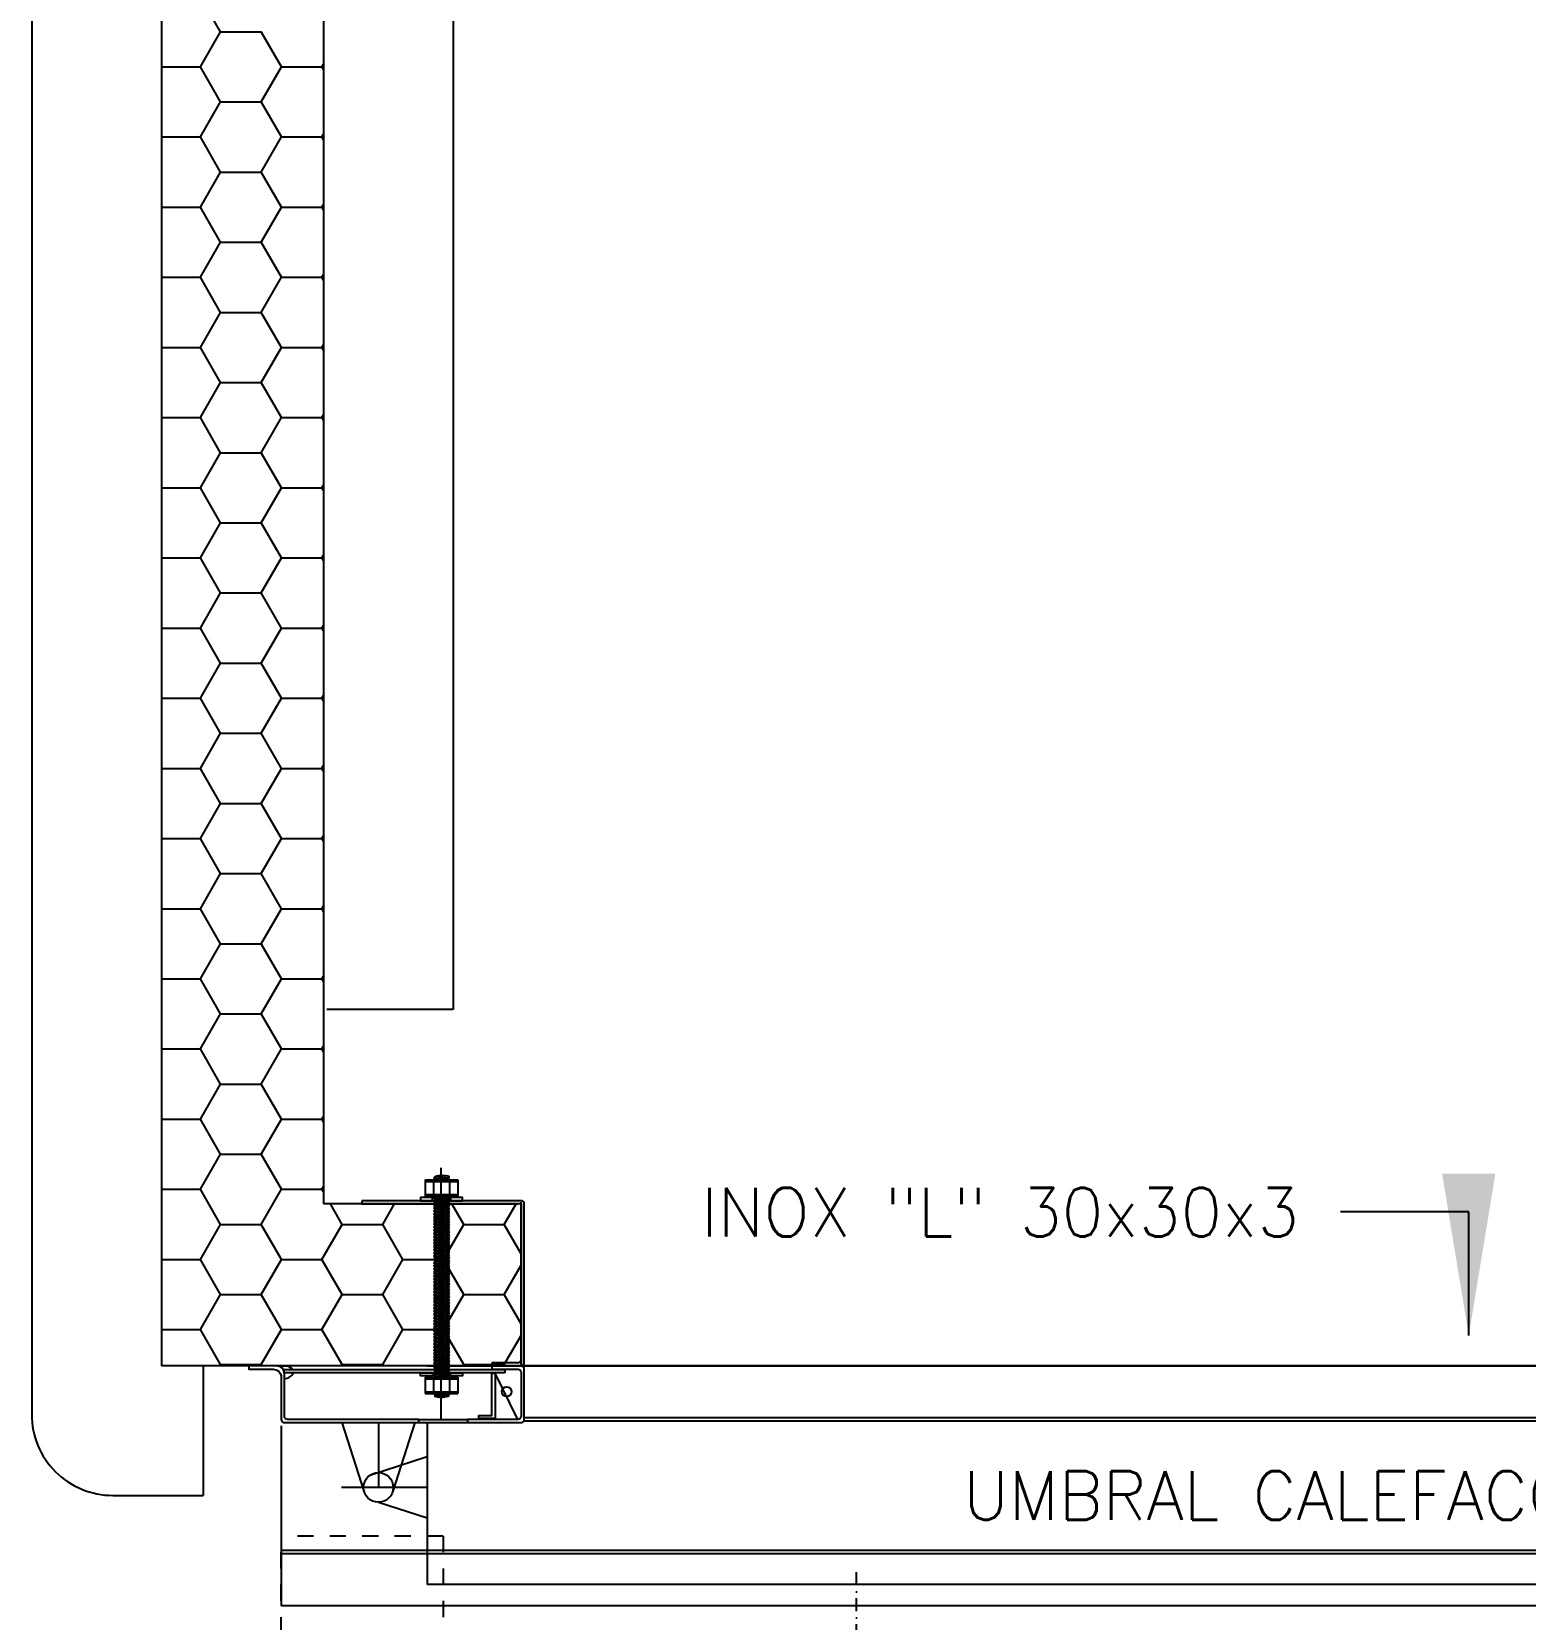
# Model space of a CAD drawing. Extents: x 20 to 15395, y -28849 to -19999.
# Drawn here: x 4155 to 5076, y -24422 to -23442 of the extents above; entities that cross this region are included whole.
import ezdxf

# ---------------------------------------------------------------- set-up
doc = ezdxf.new("R2010")
doc.units = 0
doc.header["$LTSCALE"] = 0.1
doc.header["$MEASUREMENT"] = 0
for name, pattern in [('CEN10', [160, 80, -40, 0, -40]), ('PUN100', [400, 200, -200]), ('PUN50', [200, 100, -100])]:
    doc.linetypes.add(name, pattern=pattern)
for name, color, linetype in [('EQ', 8, 'CONTINUOUS'), ('FI', 2, 'CONTINUOUS'), ('GR', 9, 'CONTINUOUS'), ('IS', 5, 'CONTINUOUS'), ('ISO', 151, 'CONTINUOUS'), ('MFF', 8, 'CONTINUOUS'), ('TX', 13, 'CONTINUOUS')]:
    doc.layers.add(name, color=color, linetype=linetype)
doc.styles.add('ROMANS', font='romans')
doc.dimstyles.new('RPM 1-50', dxfattribs={"dimscale": 50, "dimtxt": 1.5, "dimasz": 2, "dimexe": 0.0625, "dimexo": 0.38, "dimgap": 1, "dimtad": 0, "dimdec": 0, "dimtxsty": 'ROMANS', "dimcen": 2.5, "dimclrd": 256, "dimclre": 256, "dimclrt": 256, "dimazin": 0, "dimtfac": 1, "dimtdec": 0, "dimtmove": 0, "dimatfit": 1, "dimfxl": 1, "dimtolj": 1, "dimlwd": -1, "dimlwe": -1, "dimarcsym": 0})

msp = doc.modelspace()

# ---------------------------------------------------------------- linework, layer by layer
at = {"layer": 'EQ', "ltscale": 0.05}
msp.add_line((4407.46, -24298.94, 0), (4407.46, -24143.32, 0), dxfattribs=at)
at = {"layer": 'EQ'}
for p, q in [((4397.65, -24150.86, 0), (4417.65, -24150.86, 0)), ((4397.65, -24150.86, 0), (4397.65, -24160.86, 0)), ((4397.65, -24151.86, 0), (4417.65, -24151.86, 0)), ((4403.65, -24148.86, 0), (4402.65, -24149.86, 0)), ((4412.65, -24150.86, 0), (4402.65, -24149.86, 0)), ((4402.65, -24149.86, 0), (4403.65, -24150.86, 0)), ((4402.65, -24151.86, 0), (4402.65, -24159.86, 0)), ((4411.65, -24149.86, 0), (4403.65, -24148.86, 0)), ((4411.65, -24149.86, 0), (4412.65, -24148.86, 0)), ((4412.65, -24150.86, 0), (4411.65, -24149.86, 0)), ((4412.65, -24151.86, 0), (4412.65, -24159.86, 0)), ((4417.65, -24150.86, 0), (4417.65, -24160.86, 0)), ((4397.65, -24159.86, 0), (4417.65, -24159.86, 0)), ((4397.65, -24160.86, 0), (4417.65, -24160.86, 0)), ((4403.65, -24160.98, 0), (4402.65, -24161.98, 0)), ((4402.65, -24161.98, 0), (4412.65, -24162.98, 0)), ((4402.65, -24161.98, 0), (4403.65, -24162.98, 0)), ((4403.65, -24162.98, 0), (4402.65, -24163.98, 0)), ((4403.65, -24160.98, 0), (4411.65, -24161.98, 0)), ((4403.65, -24162.98, 0), (4411.65, -24163.98, 0)), ((4411.44, -24160.86, 0), (4412.65, -24160.98, 0)), ((4411.65, -24161.98, 0), (4412.65, -24160.98, 0)), ((4412.65, -24162.98, 0), (4411.65, -24161.98, 0)), ((4411.65, -24163.98, 0), (4412.65, -24162.98, 0)), ((4456.71, -24163.69, 0), (4358.58, -24163.69, 0)), ((4358.58, -24163.69, 0), (4358.58, -24165.69, 0)), ((4358.58, -24165.69, 0), (4454.71, -24165.69, 0)), ((4402.65, -24163.98, 0), (4412.65, -24164.98, 0)), ((4402.65, -24163.98, 0), (4403.65, -24164.98, 0)), ((4403.65, -24164.98, 0), (4402.65, -24165.98, 0)), ((4402.65, -24165.98, 0), (4412.65, -24166.98, 0)), ((4402.65, -24165.98, 0), (4403.65, -24166.98, 0)), ((4403.65, -24166.98, 0), (4402.65, -24167.98, 0)), ((4402.65, -24167.98, 0), (4412.65, -24168.98, 0)), ((4402.65, -24167.98, 0), (4403.65, -24168.98, 0)), ((4403.65, -24168.98, 0), (4402.65, -24169.98, 0)), ((4402.65, -24169.98, 0), (4412.65, -24170.98, 0)), ((4402.65, -24169.98, 0), (4403.65, -24170.98, 0)), ((4403.65, -24170.98, 0), (4402.65, -24171.98, 0)), ((4402.65, -24171.98, 0), (4412.65, -24172.98, 0)), ((4402.65, -24171.98, 0), (4403.65, -24172.98, 0)), ((4403.65, -24172.98, 0), (4402.65, -24173.98, 0)), ((4403.65, -24164.98, 0), (4411.65, -24165.98, 0)), ((4403.65, -24166.98, 0), (4411.65, -24167.98, 0)), ((4403.65, -24166.98, 0), (4411.65, -24167.98, 0)), ((4403.65, -24168.98, 0), (4411.65, -24169.98, 0)), ((4403.65, -24170.98, 0), (4411.65, -24171.98, 0)), ((4403.65, -24172.98, 0), (4411.65, -24173.98, 0)), ((4412.65, -24164.98, 0), (4411.65, -24163.98, 0)), ((4411.65, -24165.98, 0), (4412.65, -24164.98, 0)), ((4412.65, -24166.98, 0), (4411.65, -24165.98, 0)), ((4411.65, -24167.98, 0), (4412.65, -24166.98, 0)), ((4412.65, -24168.98, 0), (4411.65, -24167.98, 0)), ((4411.65, -24169.98, 0), (4412.65, -24168.98, 0)), ((4412.65, -24170.98, 0), (4411.65, -24169.98, 0)), ((4411.65, -24171.98, 0), (4412.65, -24170.98, 0)), ((4412.65, -24172.98, 0), (4411.65, -24171.98, 0)), ((4411.65, -24173.98, 0), (4412.65, -24172.98, 0)), ((4456.71, -24264.69, 0), (4456.71, -24164.69, 0)), ((4456.71, -24169.69, 0), (4456.71, -24261.69, 0)), ((4458.71, -24263.69, 0), (4458.71, -24165.69, 0)), ((4402.65, -24173.98, 0), (4412.65, -24174.98, 0)), ((4402.65, -24173.98, 0), (4403.65, -24174.98, 0)), ((4403.65, -24174.98, 0), (4402.65, -24175.98, 0)), ((4402.65, -24175.98, 0), (4412.65, -24176.98, 0)), ((4402.65, -24175.98, 0), (4403.65, -24176.98, 0)), ((4403.65, -24176.98, 0), (4402.65, -24177.98, 0)), ((4402.65, -24177.98, 0), (4412.65, -24178.98, 0)), ((4402.65, -24177.98, 0), (4403.65, -24178.98, 0)), ((4403.65, -24178.98, 0), (4402.65, -24179.98, 0)), ((4402.65, -24179.98, 0), (4412.65, -24180.98, 0)), ((4402.65, -24179.98, 0), (4403.65, -24180.98, 0)), ((4403.65, -24180.98, 0), (4402.65, -24181.98, 0)), ((4402.65, -24181.98, 0), (4412.65, -24182.98, 0)), ((4402.65, -24181.98, 0), (4403.65, -24182.98, 0)), ((4403.65, -24182.98, 0), (4402.65, -24183.98, 0)), ((4403.65, -24174.98, 0), (4411.65, -24175.98, 0)), ((4403.65, -24176.98, 0), (4411.65, -24177.98, 0)), ((4403.65, -24176.98, 0), (4411.65, -24177.98, 0)), ((4403.65, -24178.98, 0), (4411.65, -24179.98, 0)), ((4403.65, -24180.98, 0), (4411.65, -24181.98, 0)), ((4403.65, -24182.98, 0), (4411.65, -24183.98, 0)), ((4403.65, -24182.98, 0), (4411.65, -24183.98, 0)), ((4412.65, -24174.98, 0), (4411.65, -24173.98, 0)), ((4411.65, -24175.98, 0), (4412.65, -24174.98, 0)), ((4412.65, -24176.98, 0), (4411.65, -24175.98, 0)), ((4411.65, -24177.98, 0), (4412.65, -24176.98, 0)), ((4412.65, -24178.98, 0), (4411.65, -24177.98, 0)), ((4411.65, -24179.98, 0), (4412.65, -24178.98, 0)), ((4412.65, -24180.98, 0), (4411.65, -24179.98, 0)), ((4411.65, -24181.98, 0), (4412.65, -24180.98, 0)), ((4412.65, -24182.98, 0), (4411.65, -24181.98, 0)), ((4411.65, -24183.98, 0), (4412.65, -24182.98, 0)), ((4402.65, -24183.98, 0), (4412.65, -24184.98, 0)), ((4402.65, -24183.98, 0), (4403.65, -24184.98, 0)), ((4403.65, -24184.98, 0), (4402.65, -24185.98, 0)), ((4402.65, -24185.98, 0), (4412.65, -24186.98, 0)), ((4402.65, -24185.98, 0), (4403.65, -24186.98, 0)), ((4403.65, -24186.98, 0), (4402.65, -24187.98, 0)), ((4402.65, -24187.98, 0), (4412.65, -24188.98, 0)), ((4402.65, -24187.98, 0), (4403.65, -24188.98, 0)), ((4403.65, -24188.98, 0), (4402.65, -24189.98, 0)), ((4402.65, -24189.98, 0), (4412.65, -24190.98, 0)), ((4402.65, -24189.98, 0), (4403.65, -24190.98, 0)), ((4403.65, -24190.98, 0), (4402.65, -24191.98, 0)), ((4402.65, -24191.98, 0), (4412.65, -24192.98, 0)), ((4402.65, -24191.98, 0), (4403.65, -24192.98, 0)), ((4403.65, -24192.98, 0), (4402.65, -24193.98, 0)), ((4403.65, -24184.98, 0), (4411.65, -24185.98, 0)), ((4403.65, -24186.98, 0), (4411.65, -24187.98, 0)), ((4403.65, -24188.98, 0), (4411.65, -24189.98, 0)), ((4403.65, -24188.98, 0), (4411.65, -24189.98, 0)), ((4403.65, -24190.98, 0), (4411.65, -24191.98, 0)), ((4403.65, -24192.98, 0), (4411.65, -24193.98, 0)), ((4412.65, -24184.98, 0), (4411.65, -24183.98, 0)), ((4411.65, -24185.98, 0), (4412.65, -24184.98, 0)), ((4412.65, -24186.98, 0), (4411.65, -24185.98, 0)), ((4411.65, -24187.98, 0), (4412.65, -24186.98, 0)), ((4412.65, -24188.98, 0), (4411.65, -24187.98, 0)), ((4411.65, -24189.98, 0), (4412.65, -24188.98, 0)), ((4412.65, -24190.98, 0), (4411.65, -24189.98, 0)), ((4411.65, -24191.98, 0), (4412.65, -24190.98, 0)), ((4412.65, -24192.98, 0), (4411.65, -24191.98, 0)), ((4411.65, -24193.98, 0), (4412.65, -24192.98, 0)), ((4402.65, -24193.98, 0), (4412.65, -24194.98, 0)), ((4402.65, -24193.98, 0), (4403.65, -24194.98, 0)), ((4403.65, -24194.98, 0), (4402.65, -24195.98, 0)), ((4402.65, -24195.98, 0), (4412.65, -24196.98, 0)), ((4402.65, -24195.98, 0), (4403.65, -24196.98, 0)), ((4403.65, -24196.98, 0), (4402.65, -24197.98, 0)), ((4402.65, -24197.98, 0), (4412.65, -24198.98, 0)), ((4402.65, -24197.98, 0), (4403.65, -24198.98, 0)), ((4403.65, -24198.98, 0), (4402.65, -24199.98, 0)), ((4402.65, -24199.98, 0), (4412.65, -24200.98, 0)), ((4402.65, -24199.98, 0), (4403.65, -24200.98, 0)), ((4403.65, -24200.98, 0), (4402.65, -24201.98, 0)), ((4402.65, -24201.98, 0), (4412.65, -24202.98, 0)), ((4402.65, -24201.98, 0), (4403.65, -24202.98, 0)), ((4403.65, -24194.98, 0), (4411.65, -24195.98, 0)), ((4403.65, -24194.98, 0), (4411.65, -24195.98, 0)), ((4403.65, -24196.98, 0), (4411.65, -24197.98, 0)), ((4403.65, -24198.98, 0), (4411.65, -24199.98, 0)), ((4403.65, -24200.98, 0), (4411.65, -24201.98, 0)), ((4403.65, -24200.98, 0), (4411.65, -24201.98, 0)), ((4412.65, -24194.98, 0), (4411.65, -24193.98, 0)), ((4411.65, -24195.98, 0), (4412.65, -24194.98, 0)), ((4412.65, -24196.98, 0), (4411.65, -24195.98, 0)), ((4411.65, -24197.98, 0), (4412.65, -24196.98, 0)), ((4412.65, -24198.98, 0), (4411.65, -24197.98, 0)), ((4411.65, -24199.98, 0), (4412.65, -24198.98, 0)), ((4412.65, -24200.98, 0), (4411.65, -24199.98, 0)), ((4411.65, -24201.98, 0), (4412.65, -24200.98, 0)), ((4412.65, -24202.98, 0), (4411.65, -24201.98, 0)), ((4403.65, -24202.98, 0), (4402.65, -24203.98, 0)), ((4402.65, -24203.98, 0), (4412.65, -24204.98, 0)), ((4402.65, -24203.98, 0), (4403.65, -24204.98, 0)), ((4403.65, -24204.98, 0), (4402.65, -24205.98, 0)), ((4402.65, -24205.98, 0), (4412.65, -24206.98, 0)), ((4402.65, -24205.98, 0), (4403.65, -24206.98, 0)), ((4403.65, -24206.98, 0), (4402.65, -24207.98, 0)), ((4402.65, -24207.98, 0), (4412.65, -24208.98, 0)), ((4402.65, -24207.98, 0), (4403.65, -24208.98, 0)), ((4403.65, -24208.98, 0), (4402.65, -24209.98, 0)), ((4402.65, -24209.98, 0), (4412.65, -24210.98, 0)), ((4402.65, -24209.98, 0), (4403.65, -24210.98, 0)), ((4403.65, -24210.98, 0), (4402.65, -24211.98, 0)), ((4402.65, -24211.98, 0), (4412.65, -24212.98, 0)), ((4402.65, -24211.98, 0), (4403.65, -24212.98, 0)), ((4403.65, -24202.98, 0), (4411.65, -24203.98, 0)), ((4403.65, -24204.98, 0), (4411.65, -24205.98, 0)), ((4403.65, -24206.98, 0), (4411.65, -24207.98, 0)), ((4403.65, -24206.98, 0), (4411.65, -24207.98, 0)), ((4403.65, -24208.98, 0), (4411.65, -24209.98, 0)), ((4403.65, -24210.98, 0), (4411.65, -24211.98, 0)), ((4411.65, -24203.98, 0), (4412.65, -24202.98, 0)), ((4412.65, -24204.98, 0), (4411.65, -24203.98, 0)), ((4411.65, -24205.98, 0), (4412.65, -24204.98, 0)), ((4412.65, -24206.98, 0), (4411.65, -24205.98, 0)), ((4411.65, -24207.98, 0), (4412.65, -24206.98, 0)), ((4412.65, -24208.98, 0), (4411.65, -24207.98, 0)), ((4411.65, -24209.98, 0), (4412.65, -24208.98, 0)), ((4412.65, -24210.98, 0), (4411.65, -24209.98, 0)), ((4411.65, -24211.98, 0), (4412.65, -24210.98, 0)), ((4412.65, -24212.98, 0), (4411.65, -24211.98, 0)), ((4403.65, -24212.98, 0), (4402.65, -24213.98, 0)), ((4402.65, -24213.98, 0), (4412.65, -24214.98, 0)), ((4402.65, -24213.98, 0), (4403.65, -24214.98, 0)), ((4403.65, -24214.98, 0), (4402.65, -24215.98, 0)), ((4402.65, -24215.98, 0), (4412.65, -24216.98, 0)), ((4402.65, -24215.98, 0), (4403.65, -24216.98, 0)), ((4403.65, -24216.98, 0), (4402.65, -24217.98, 0)), ((4402.65, -24217.98, 0), (4412.65, -24218.98, 0)), ((4402.65, -24217.98, 0), (4403.65, -24218.98, 0)), ((4403.65, -24218.98, 0), (4402.65, -24219.98, 0)), ((4402.65, -24219.98, 0), (4412.65, -24220.98, 0)), ((4402.65, -24219.98, 0), (4403.65, -24220.98, 0)), ((4403.65, -24220.98, 0), (4402.65, -24221.98, 0)), ((4402.65, -24221.98, 0), (4412.65, -24222.98, 0)), ((4402.65, -24221.98, 0), (4403.65, -24222.98, 0)), ((4403.65, -24212.98, 0), (4411.65, -24213.98, 0)), ((4403.65, -24212.98, 0), (4411.65, -24213.98, 0)), ((4403.65, -24214.98, 0), (4411.65, -24215.98, 0)), ((4403.65, -24216.98, 0), (4411.65, -24217.98, 0)), ((4403.65, -24218.98, 0), (4411.65, -24219.98, 0)), ((4403.65, -24218.98, 0), (4411.65, -24219.98, 0)), ((4403.65, -24220.98, 0), (4411.65, -24221.98, 0)), ((4411.65, -24213.98, 0), (4412.65, -24212.98, 0)), ((4412.65, -24214.98, 0), (4411.65, -24213.98, 0)), ((4411.65, -24215.98, 0), (4412.65, -24214.98, 0)), ((4412.65, -24216.98, 0), (4411.65, -24215.98, 0)), ((4411.65, -24217.98, 0), (4412.65, -24216.98, 0)), ((4412.65, -24218.98, 0), (4411.65, -24217.98, 0)), ((4411.65, -24219.98, 0), (4412.65, -24218.98, 0)), ((4412.65, -24220.98, 0), (4411.65, -24219.98, 0)), ((4411.65, -24221.98, 0), (4412.65, -24220.98, 0)), ((4412.65, -24222.98, 0), (4411.65, -24221.98, 0)), ((4403.65, -24222.98, 0), (4402.65, -24223.98, 0)), ((4402.65, -24223.98, 0), (4412.65, -24224.98, 0)), ((4402.65, -24223.98, 0), (4403.65, -24224.98, 0)), ((4403.65, -24224.98, 0), (4402.65, -24225.98, 0)), ((4402.65, -24225.98, 0), (4412.65, -24226.98, 0)), ((4402.65, -24225.98, 0), (4403.65, -24226.98, 0)), ((4403.65, -24226.98, 0), (4402.65, -24227.98, 0)), ((4402.65, -24227.98, 0), (4412.65, -24228.98, 0)), ((4402.65, -24227.98, 0), (4403.65, -24228.98, 0)), ((4403.65, -24228.98, 0), (4402.65, -24229.98, 0)), ((4402.65, -24229.98, 0), (4412.65, -24230.98, 0)), ((4402.65, -24229.98, 0), (4403.65, -24230.98, 0)), ((4403.65, -24230.98, 0), (4402.65, -24231.98, 0)), ((4402.65, -24231.98, 0), (4412.65, -24232.98, 0)), ((4402.65, -24231.98, 0), (4403.65, -24232.98, 0)), ((4403.65, -24222.98, 0), (4411.65, -24223.98, 0)), ((4403.65, -24224.98, 0), (4411.65, -24225.98, 0)), ((4403.65, -24224.98, 0), (4411.65, -24225.98, 0)), ((4403.65, -24226.98, 0), (4411.65, -24227.98, 0)), ((4403.65, -24228.98, 0), (4411.65, -24229.98, 0)), ((4403.65, -24230.98, 0), (4411.65, -24231.98, 0)), ((4403.65, -24230.98, 0), (4411.65, -24231.98, 0)), ((4411.65, -24223.98, 0), (4412.65, -24222.98, 0)), ((4412.65, -24224.98, 0), (4411.65, -24223.98, 0)), ((4411.65, -24225.98, 0), (4412.65, -24224.98, 0)), ((4412.65, -24226.98, 0), (4411.65, -24225.98, 0)), ((4411.65, -24227.98, 0), (4412.65, -24226.98, 0)), ((4412.65, -24228.98, 0), (4411.65, -24227.98, 0)), ((4411.65, -24229.98, 0), (4412.65, -24228.98, 0)), ((4412.65, -24230.98, 0), (4411.65, -24229.98, 0)), ((4411.65, -24231.98, 0), (4412.65, -24230.98, 0)), ((4412.65, -24232.98, 0), (4411.65, -24231.98, 0)), ((4403.65, -24232.98, 0), (4402.65, -24233.98, 0)), ((4402.65, -24233.98, 0), (4412.65, -24234.98, 0)), ((4402.65, -24233.98, 0), (4403.65, -24234.98, 0)), ((4403.65, -24234.98, 0), (4402.65, -24235.98, 0)), ((4402.65, -24235.98, 0), (4412.65, -24236.98, 0)), ((4402.65, -24235.98, 0), (4403.65, -24236.98, 0)), ((4403.65, -24236.98, 0), (4402.65, -24237.98, 0)), ((4402.65, -24237.98, 0), (4412.65, -24238.98, 0)), ((4402.65, -24237.98, 0), (4403.65, -24238.98, 0)), ((4403.65, -24238.98, 0), (4402.65, -24239.98, 0)), ((4402.65, -24239.98, 0), (4412.65, -24240.98, 0)), ((4402.65, -24239.98, 0), (4403.65, -24240.98, 0)), ((4403.65, -24240.98, 0), (4402.65, -24241.98, 0)), ((4402.65, -24241.98, 0), (4412.65, -24242.98, 0)), ((4402.65, -24241.98, 0), (4403.65, -24242.98, 0)), ((4403.65, -24232.98, 0), (4411.65, -24233.98, 0)), ((4403.65, -24234.98, 0), (4411.65, -24235.98, 0)), ((4403.65, -24236.98, 0), (4411.65, -24237.98, 0)), ((4403.65, -24236.98, 0), (4411.65, -24237.98, 0)), ((4403.65, -24238.98, 0), (4411.65, -24239.98, 0)), ((4403.65, -24240.98, 0), (4411.65, -24241.98, 0)), ((4411.65, -24233.98, 0), (4412.65, -24232.98, 0)), ((4412.65, -24234.98, 0), (4411.65, -24233.98, 0)), ((4411.65, -24235.98, 0), (4412.65, -24234.98, 0)), ((4412.65, -24236.98, 0), (4411.65, -24235.98, 0)), ((4411.65, -24237.98, 0), (4412.65, -24236.98, 0)), ((4412.65, -24238.98, 0), (4411.65, -24237.98, 0)), ((4411.65, -24239.98, 0), (4412.65, -24238.98, 0)), ((4412.65, -24240.98, 0), (4411.65, -24239.98, 0)), ((4411.65, -24241.98, 0), (4412.65, -24240.98, 0)), ((4412.65, -24242.98, 0), (4411.65, -24241.98, 0)), ((4403.65, -24242.98, 0), (4402.65, -24243.98, 0)), ((4402.65, -24243.98, 0), (4412.65, -24244.98, 0)), ((4402.65, -24243.98, 0), (4403.65, -24244.98, 0)), ((4403.65, -24244.98, 0), (4402.65, -24245.98, 0)), ((4402.65, -24245.98, 0), (4412.65, -24246.98, 0)), ((4402.65, -24245.98, 0), (4403.65, -24246.98, 0)), ((4403.65, -24246.98, 0), (4402.65, -24247.98, 0)), ((4402.65, -24247.98, 0), (4412.65, -24248.98, 0)), ((4402.65, -24247.98, 0), (4403.65, -24248.98, 0)), ((4403.65, -24248.98, 0), (4402.65, -24249.98, 0)), ((4402.65, -24249.98, 0), (4412.65, -24250.98, 0)), ((4402.65, -24249.98, 0), (4403.65, -24250.98, 0)), ((4403.65, -24250.98, 0), (4402.65, -24251.98, 0)), ((4403.65, -24242.98, 0), (4411.65, -24243.98, 0)), ((4403.65, -24242.98, 0), (4411.65, -24243.98, 0)), ((4403.65, -24244.98, 0), (4411.65, -24245.98, 0)), ((4403.65, -24246.98, 0), (4411.65, -24247.98, 0)), ((4403.65, -24248.98, 0), (4411.65, -24249.98, 0)), ((4403.65, -24248.98, 0), (4411.65, -24249.98, 0)), ((4403.65, -24250.98, 0), (4411.65, -24251.98, 0)), ((4411.65, -24243.98, 0), (4412.65, -24242.98, 0)), ((4412.65, -24244.98, 0), (4411.65, -24243.98, 0)), ((4411.65, -24245.98, 0), (4412.65, -24244.98, 0)), ((4412.65, -24246.98, 0), (4411.65, -24245.98, 0)), ((4411.65, -24247.98, 0), (4412.65, -24246.98, 0)), ((4412.65, -24248.98, 0), (4411.65, -24247.98, 0)), ((4411.65, -24249.98, 0), (4412.65, -24248.98, 0)), ((4412.65, -24250.98, 0), (4411.65, -24249.98, 0)), ((4411.65, -24251.98, 0), (4412.65, -24250.98, 0)), ((4402.65, -24251.98, 0), (4412.65, -24252.98, 0)), ((4402.65, -24251.98, 0), (4403.65, -24252.98, 0)), ((4403.65, -24252.98, 0), (4402.65, -24253.98, 0)), ((4402.65, -24253.98, 0), (4412.65, -24254.98, 0)), ((4402.65, -24253.98, 0), (4403.65, -24254.98, 0)), ((4403.65, -24254.98, 0), (4402.65, -24255.98, 0)), ((4402.65, -24255.98, 0), (4412.65, -24256.98, 0)), ((4402.65, -24255.98, 0), (4403.65, -24256.98, 0)), ((4403.65, -24256.98, 0), (4402.65, -24257.98, 0)), ((4402.65, -24257.98, 0), (4412.65, -24258.98, 0)), ((4402.65, -24257.98, 0), (4403.65, -24258.98, 0)), ((4403.65, -24258.98, 0), (4402.65, -24259.98, 0)), ((4402.65, -24259.98, 0), (4412.65, -24260.98, 0)), ((4402.65, -24259.98, 0), (4403.65, -24260.98, 0)), ((4403.65, -24260.98, 0), (4402.65, -24261.98, 0)), ((4403.65, -24252.98, 0), (4411.65, -24253.98, 0)), ((4403.65, -24254.98, 0), (4411.65, -24255.98, 0)), ((4403.65, -24254.98, 0), (4411.65, -24255.98, 0)), ((4403.65, -24256.98, 0), (4411.65, -24257.98, 0)), ((4403.65, -24258.98, 0), (4411.65, -24259.98, 0)), ((4403.65, -24260.98, 0), (4411.65, -24261.98, 0)), ((4403.65, -24260.98, 0), (4411.65, -24261.98, 0)), ((4412.65, -24252.98, 0), (4411.65, -24251.98, 0)), ((4411.65, -24253.98, 0), (4412.65, -24252.98, 0)), ((4412.65, -24254.98, 0), (4411.65, -24253.98, 0)), ((4411.65, -24255.98, 0), (4412.65, -24254.98, 0)), ((4412.65, -24256.98, 0), (4411.65, -24255.98, 0)), ((4411.65, -24257.98, 0), (4412.65, -24256.98, 0)), ((4412.65, -24258.98, 0), (4411.65, -24257.98, 0)), ((4411.65, -24259.98, 0), (4412.65, -24258.98, 0)), ((4412.65, -24260.98, 0), (4411.65, -24259.98, 0)), ((4411.65, -24261.98, 0), (4412.65, -24260.98, 0)), ((4398.7, -24265.68, 0), (5518.7, -24265.68, 0)), ((4402.65, -24261.98, 0), (4412.65, -24262.98, 0)), ((4402.65, -24261.98, 0), (4403.65, -24262.98, 0)), ((4403.65, -24262.98, 0), (4402.65, -24263.98, 0)), ((4402.65, -24263.98, 0), (4412.65, -24264.98, 0)), ((4402.65, -24263.98, 0), (4403.65, -24264.98, 0)), ((4403.65, -24264.98, 0), (4402.65, -24265.98, 0)), ((4402.65, -24265.98, 0), (4412.65, -24266.98, 0)), ((4402.65, -24265.98, 0), (4403.65, -24266.98, 0)), ((4403.65, -24266.98, 0), (4402.65, -24267.98, 0)), ((4402.65, -24267.98, 0), (4412.65, -24268.98, 0)), ((4402.65, -24267.98, 0), (4403.65, -24268.98, 0)), ((4403.65, -24268.98, 0), (4402.65, -24269.98, 0)), ((4402.65, -24269.98, 0), (4412.65, -24270.98, 0)), ((4402.65, -24269.98, 0), (4403.65, -24270.98, 0)), ((4403.65, -24270.98, 0), (4402.65, -24271.98, 0)), ((4403.65, -24262.98, 0), (4411.65, -24263.98, 0)), ((4403.65, -24264.98, 0), (4411.65, -24265.98, 0)), ((4403.65, -24266.98, 0), (4411.65, -24267.98, 0)), ((4403.65, -24266.98, 0), (4411.65, -24267.98, 0)), ((4403.65, -24268.98, 0), (4411.65, -24269.98, 0)), ((4403.65, -24270.98, 0), (4411.65, -24271.98, 0)), ((4412.65, -24262.98, 0), (4411.65, -24261.98, 0)), ((4411.65, -24263.98, 0), (4412.65, -24262.98, 0)), ((4412.65, -24264.98, 0), (4411.65, -24263.98, 0)), ((4411.65, -24265.98, 0), (4412.65, -24264.98, 0)), ((4412.65, -24266.98, 0), (4411.65, -24265.98, 0)), ((4411.65, -24267.98, 0), (4412.65, -24266.98, 0)), ((4412.65, -24268.98, 0), (4411.65, -24267.98, 0)), ((4411.65, -24269.98, 0), (4412.65, -24268.98, 0)), ((4412.65, -24270.98, 0), (4411.65, -24269.98, 0)), ((4411.65, -24271.98, 0), (4412.65, -24270.98, 0)), ((4438.71, -24263.69, 0), (4438.71, -24265.69, 0)), ((4454.71, -24263.69, 0), (4438.71, -24263.69, 0)), ((4438.71, -24265.69, 0), (4456.71, -24265.69, 0)), ((4454.71, -24298.69, 0), (4440.77, -24270.19, 0)), ((4397.65, -24272.61, 0), (4417.65, -24272.61, 0)), ((4397.65, -24272.61, 0), (4397.65, -24282.61, 0)), ((4397.65, -24273.61, 0), (4417.65, -24273.61, 0)), ((4402.65, -24271.98, 0), (4408.94, -24272.61, 0)), ((4402.65, -24271.98, 0), (4403.28, -24272.61, 0)), ((4402.65, -24273.61, 0), (4402.65, -24281.61, 0)), ((4412.28, -24272.61, 0), (4411.65, -24271.98, 0)), ((4412.65, -24273.61, 0), (4412.65, -24281.61, 0)), ((4417.65, -24272.61, 0), (4417.65, -24282.61, 0)), ((4397.65, -24281.61, 0), (4417.65, -24281.61, 0)), ((4397.65, -24282.61, 0), (4417.65, -24282.61, 0)), ((4402.65, -24282.66, 0), (4412.65, -24283.66, 0)), ((4402.65, -24282.66, 0), (4403.65, -24283.66, 0)), ((4403.65, -24283.66, 0), (4403.03, -24284.28, 0)), ((4403.65, -24283.66, 0), (4410.99, -24284.58, 0)), ((4412.65, -24283.66, 0), (4411.65, -24282.66, 0)), ((4411.99, -24284.33, 0), (4412.65, -24283.66, 0)), ((4346.13, -24300.69, 0), (4360, -24343.51, 0)), ((4368.71, -24300.69, 0), (4368.71, -24340.69, 0)), ((4391.28, -24300.69, 0), (4377.42, -24343.51, 0)), ((4393.71, -24298.69, 0), (4423.71, -24298.69, 0)), ((4393.71, -24300.69, 0), (4423.71, -24300.69, 0)), ((4398.71, -24300.69, 0), (4398.71, -24400.69, 0)), ((4398.71, -24321.82, 0), (4363.34, -24333.27, 0)), ((4398.71, -24340.69, 0), (4346.01, -24340.69, 0)), ((4398.78, -24359.64, 0), (4368.73, -24349.91, 0)), ((5518.71, -24400.69, 0), (4398.71, -24400.69, 0))]:
    msp.add_line(p, q, dxfattribs=at)
at = {"layer": 'EQ', "linetype": 'PUN50'}
for p, q in [((4408.71, -24370.69, 0), (4308.71, -24370.69, 0)), ((4308.71, -25490.69, 0), (4308.71, -24370.69, 0)), ((4408.71, -24370.69, 0), (4408.71, -25490.69, 0))]:
    msp.add_line(p, q, dxfattribs=at)
at = {"layer": 'EQ', "elevation": 0}
for points in [[(4402.18, -24161.69), (4394.65, -24161.69), (4394.65, -24163.69), (4402.18, -24163.69), (4402.18, -24161.69)], [(4413.13, -24161.69), (4413.13, -24163.69), (4420.65, -24163.69), (4420.65, -24161.69), (4413.13, -24161.69)], [(4402.18, -24271.89), (4394.65, -24271.89), (4394.65, -24269.89), (4402.18, -24269.89), (4402.18, -24271.89)], [(4413.13, -24271.89), (4413.13, -24269.89), (4420.65, -24269.89), (4420.65, -24271.89), (4413.13, -24271.89)], [(4440.77, -24298.18), (4430.77, -24298.18), (4430.77, -24296.18), (4438.77, -24296.18), (4438.77, -24270.19), (4440.77, -24270.19), (4440.77, -24298.18), (4440.77, -24298.18)]]:
    msp.add_lwpolyline(points, dxfattribs=at)
for points in [[(4288.71, -24265.69), (4288.71, -24267.69), (4303.71, -24267.69, -0.414214), (4308.71, -24272.69), (4308.71, -24298.69, 0.414214), (4310.71, -24300.69), (4393.71, -24300.69), (4393.71, -24298.69), (4312.71, -24298.69, -0.414214), (4310.71, -24296.69), (4310.71, -24270.69, 0.414214), (4305.71, -24265.69), (4288.71, -24265.69)], [(4423.71, -24300.69), (4456.71, -24300.69, 0.414214), (4458.71, -24298.69), (4458.71, -24267.69, 0.414214), (4456.71, -24265.69), (4438.71, -24265.69), (4438.71, -24267.69), (4454.71, -24267.69, -0.414214), (4456.71, -24269.69), (4456.71, -24296.69, -0.414214), (4454.71, -24298.69), (4423.71, -24298.69), (4423.71, -24300.69)]]:
    msp.add_lwpolyline(points, format="xyb", dxfattribs=at)
msp.add_lwpolyline([(4446.71, -24269.89), (4310.62, -24269.89), (4310.62, -24267.89), (4446.71, -24267.89)], close=True, dxfattribs=at)
at = {"layer": 'EQ'}
for centre, radius in [((4447.81, -24281.51, 0), 3), ((4368.71, -24340.69, 0), 9.16)]:
    msp.add_circle(centre, radius, dxfattribs=at)
for centre, radius, start, end in [((4400.15, -24154.48, 0), 3.63, 46.39718, 133.60282), ((4407.65, -24163.86, 0), 13, 67.38014, 112.61986), ((4408.15, -24164.03, 0), 15.82, 73.47727, 106.52273), ((4415.15, -24154.48, 0), 3.63, 46.39718, 133.60282), ((4400.15, -24157.23, 0), 3.63, 226.39718, 313.60282), ((4407.65, -24147.86, 0), 13, 247.38014, 292.61986), ((4415.15, -24157.23, 0), 3.63, 226.39718, 313.60282), ((4456.71, -24165.69, 0), 2, 0, 90), ((4311.37, -24271.95, 0), 6.13, 41.43894, 118.00287), ((4310.26, -24266.79, 0), 6.83, 273.74896, 332.99667), ((4454.71, -24261.69, 0), 2, 270, 0), ((4456.71, -24263.69, 0), 2, 270, 0), ((4400.15, -24276.23, 0), 3.63, 46.39718, 133.60282), ((4407.65, -24285.61, 0), 13, 67.38014, 112.61986), ((4415.15, -24276.23, 0), 3.63, 46.39718, 133.60282), ((4400.15, -24278.98, 0), 3.63, 226.39718, 313.60282), ((4407.65, -24269.61, 0), 13, 247.38014, 292.61986), ((4407.59, -24269.13, 0), 15.82, 253.27507, 286.15181), ((4415.15, -24278.98, 0), 3.63, 226.39718, 313.60282)]:
    msp.add_arc(centre, radius, start, end, dxfattribs=at)
at = {"layer": 'FI'}
for p, q in [((4154.83, -22400.21, 0), (4154.83, -24295.61, 0)), ((4414.83, -22544.96, 0), (4414.83, -24045.67, 0)), ((4414.83, -24045.67, 0), (4336.89, -24045.67, 0)), ((4260.61, -24265.61, 0), (4260.65, -24345.61, 0)), ((4204.83, -24345.61, 0), (4234.83, -24345.61, 0)), ((4234.83, -24345.61, 0), (4260.65, -24345.6, 0))]:
    msp.add_line(p, q, dxfattribs=at)
msp.add_arc((4204.83, -24295.61, 0), 50, 180, 270.00105, dxfattribs=at)
at = {"layer": 'GR', "linetype": 'CEN10'}
msp.add_line((4663.71, -24932.24, 0), (4663.71, -24391.24, 0), dxfattribs=at)
at = {"layer": 'IS'}
for p, q in [((4234.83, -22444.75, 0), (4234.83, -24265.71, 0)), ((4334.83, -22500.42, 0), (4334.83, -24165.69, 0)), ((4456.82, -24165.67, 0), (4334.83, -24165.69, 0)), ((4456.89, -24165.67, 0), (4456.78, -24265.67, 0)), ((4456.82, -24265.67, 0), (4234.83, -24265.71, 0))]:
    msp.add_line(p, q, dxfattribs=at)
at = {"layer": 'ISO'}
for p, q in [((4271.36, -23442.17), (4258.86, -23420.52)), ((4258.86, -23463.82), (4271.36, -23442.17)), ((4271.36, -23442.17), (4296.36, -23442.17)), ((4308.86, -23463.82), (4296.36, -23442.17)), ((4234.83, -23463.82), (4258.86, -23463.82)), ((4271.36, -23485.47), (4258.86, -23463.82)), ((4296.36, -23485.47), (4308.86, -23463.82)), ((4308.86, -23463.82), (4333.86, -23463.82)), ((4333.86, -23463.82), (4334.83, -23462.15)), ((4334.83, -23465.49), (4333.86, -23463.82)), ((4258.86, -23507.12), (4271.36, -23485.47)), ((4271.36, -23485.47), (4296.36, -23485.47)), ((4308.86, -23507.12), (4296.36, -23485.47)), ((4333.86, -23507.12), (4334.83, -23505.45)), ((4234.83, -23507.12), (4258.86, -23507.12)), ((4271.36, -23528.77), (4258.86, -23507.12)), ((4296.36, -23528.77), (4308.86, -23507.12)), ((4308.86, -23507.12), (4333.86, -23507.12)), ((4334.83, -23508.79), (4333.86, -23507.12)), ((4258.86, -23550.42), (4271.36, -23528.77)), ((4271.36, -23528.77), (4296.36, -23528.77)), ((4308.86, -23550.42), (4296.36, -23528.77)), ((4234.83, -23550.42), (4258.86, -23550.42)), ((4271.36, -23572.07), (4258.86, -23550.42)), ((4296.36, -23572.07), (4308.86, -23550.42)), ((4308.86, -23550.42), (4333.86, -23550.42)), ((4333.86, -23550.42), (4334.83, -23548.75)), ((4334.83, -23552.1), (4333.86, -23550.42)), ((4258.86, -23593.72), (4271.36, -23572.07)), ((4271.36, -23572.07), (4296.36, -23572.07)), ((4308.86, -23593.72), (4296.36, -23572.07)), ((4234.83, -23593.72), (4258.86, -23593.72)), ((4271.36, -23615.37), (4258.86, -23593.72)), ((4296.36, -23615.37), (4308.86, -23593.72)), ((4308.86, -23593.72), (4333.86, -23593.72)), ((4333.86, -23593.72), (4334.83, -23592.05)), ((4334.83, -23595.4), (4333.86, -23593.72)), ((4258.86, -23637.03), (4271.36, -23615.37)), ((4271.36, -23615.37), (4296.36, -23615.37)), ((4308.86, -23637.03), (4296.36, -23615.37)), ((4234.83, -23637.03), (4258.86, -23637.03)), ((4271.36, -23658.68), (4258.86, -23637.03)), ((4296.36, -23658.68), (4308.86, -23637.03)), ((4308.86, -23637.03), (4333.86, -23637.03)), ((4333.86, -23637.03), (4334.83, -23635.35)), ((4334.83, -23638.7), (4333.86, -23637.03)), ((4258.86, -23680.33), (4271.36, -23658.68)), ((4271.36, -23658.68), (4296.36, -23658.68)), ((4308.86, -23680.33), (4296.36, -23658.68)), ((4234.83, -23680.33), (4258.86, -23680.33)), ((4271.36, -23701.98), (4258.86, -23680.33)), ((4296.36, -23701.98), (4308.86, -23680.33)), ((4308.86, -23680.33), (4333.86, -23680.33)), ((4333.86, -23680.33), (4334.83, -23678.65)), ((4334.83, -23682), (4333.86, -23680.33)), ((4258.86, -23723.63), (4271.36, -23701.98)), ((4271.36, -23701.98), (4296.36, -23701.98)), ((4308.86, -23723.63), (4296.36, -23701.98)), ((4333.86, -23723.63), (4334.83, -23721.95)), ((4234.83, -23723.63), (4258.86, -23723.63)), ((4271.36, -23745.28), (4258.86, -23723.63)), ((4296.36, -23745.28), (4308.86, -23723.63)), ((4308.86, -23723.63), (4333.86, -23723.63)), ((4334.83, -23725.3), (4333.86, -23723.63)), ((4258.86, -23766.93), (4271.36, -23745.28)), ((4271.36, -23745.28), (4296.36, -23745.28)), ((4308.86, -23766.93), (4296.36, -23745.28)), ((4234.83, -23766.93), (4258.86, -23766.93)), ((4271.36, -23788.58), (4258.86, -23766.93)), ((4296.36, -23788.58), (4308.86, -23766.93)), ((4308.86, -23766.93), (4333.86, -23766.93)), ((4333.86, -23766.93), (4334.83, -23765.26)), ((4334.83, -23768.6), (4333.86, -23766.93)), ((4258.86, -23810.23), (4271.36, -23788.58)), ((4271.36, -23788.58), (4296.36, -23788.58)), ((4308.86, -23810.23), (4296.36, -23788.58)), ((4234.83, -23810.23), (4258.86, -23810.23)), ((4271.36, -23831.88), (4258.86, -23810.23)), ((4296.36, -23831.88), (4308.86, -23810.23)), ((4308.86, -23810.23), (4333.86, -23810.23)), ((4333.86, -23810.23), (4334.83, -23808.56)), ((4334.83, -23811.9), (4333.86, -23810.23)), ((4258.86, -23853.53), (4271.36, -23831.88)), ((4271.36, -23831.88), (4296.36, -23831.88)), ((4308.86, -23853.53), (4296.36, -23831.88)), ((4234.83, -23853.53), (4258.86, -23853.53)), ((4271.36, -23875.18), (4258.86, -23853.53)), ((4296.36, -23875.18), (4308.86, -23853.53)), ((4308.86, -23853.53), (4333.86, -23853.53)), ((4333.86, -23853.53), (4334.83, -23851.86)), ((4334.83, -23855.2), (4333.86, -23853.53)), ((4258.86, -23896.83), (4271.36, -23875.18)), ((4271.36, -23875.18), (4296.36, -23875.18)), ((4308.86, -23896.83), (4296.36, -23875.18)), ((4234.83, -23896.83), (4258.86, -23896.83)), ((4271.36, -23918.48), (4258.86, -23896.83)), ((4296.36, -23918.48), (4308.86, -23896.83)), ((4308.86, -23896.83), (4333.86, -23896.83)), ((4333.86, -23896.83), (4334.83, -23895.16)), ((4334.83, -23898.51), (4333.86, -23896.83)), ((4258.86, -23940.13), (4271.36, -23918.48)), ((4271.36, -23918.48), (4296.36, -23918.48)), ((4308.86, -23940.13), (4296.36, -23918.48)), ((4234.83, -23940.13), (4258.86, -23940.13)), ((4271.36, -23961.78), (4258.86, -23940.13)), ((4296.36, -23961.78), (4308.86, -23940.13)), ((4308.86, -23940.13), (4333.86, -23940.13)), ((4333.86, -23940.13), (4334.83, -23938.46)), ((4334.83, -23941.81), (4333.86, -23940.13)), ((4258.86, -23983.44), (4271.36, -23961.78)), ((4271.36, -23961.78), (4296.36, -23961.78)), ((4308.86, -23983.44), (4296.36, -23961.78)), ((4234.83, -23983.44), (4258.86, -23983.44)), ((4271.36, -24005.09), (4258.86, -23983.44)), ((4296.36, -24005.09), (4308.86, -23983.44)), ((4308.86, -23983.44), (4333.86, -23983.44)), ((4333.86, -23983.44), (4334.83, -23981.76)), ((4334.83, -23985.11), (4333.86, -23983.44)), ((4258.86, -24026.74), (4271.36, -24005.09)), ((4271.36, -24005.09), (4296.36, -24005.09)), ((4308.86, -24026.74), (4296.36, -24005.09)), ((4333.86, -24026.74), (4334.83, -24025.06)), ((4234.83, -24026.74), (4258.86, -24026.74)), ((4271.36, -24048.39), (4258.86, -24026.74)), ((4296.36, -24048.39), (4308.86, -24026.74)), ((4308.86, -24026.74), (4333.86, -24026.74)), ((4334.83, -24028.41), (4333.86, -24026.74)), ((4258.86, -24070.04), (4271.36, -24048.39)), ((4271.36, -24048.39), (4296.36, -24048.39)), ((4308.86, -24070.04), (4296.36, -24048.39)), ((4234.83, -24070.04), (4258.86, -24070.04)), ((4271.36, -24091.69), (4258.86, -24070.04)), ((4296.36, -24091.69), (4308.86, -24070.04)), ((4308.86, -24070.04), (4333.86, -24070.04)), ((4333.86, -24070.04), (4334.83, -24068.36)), ((4334.83, -24071.71), (4333.86, -24070.04)), ((4258.86, -24113.34), (4271.36, -24091.69)), ((4271.36, -24091.69), (4296.36, -24091.69)), ((4308.86, -24113.34), (4296.36, -24091.69)), ((4234.83, -24113.34), (4258.86, -24113.34)), ((4271.36, -24134.99), (4258.86, -24113.34)), ((4296.36, -24134.99), (4308.86, -24113.34)), ((4308.86, -24113.34), (4333.86, -24113.34)), ((4333.86, -24113.34), (4334.83, -24111.67)), ((4334.83, -24115.01), (4333.86, -24113.34)), ((4258.86, -24156.64), (4271.36, -24134.99)), ((4271.36, -24134.99), (4296.36, -24134.99)), ((4308.86, -24156.64), (4296.36, -24134.99)), ((4234.83, -24156.64), (4258.86, -24156.64)), ((4271.36, -24178.29), (4258.86, -24156.64)), ((4296.36, -24178.29), (4308.86, -24156.64)), ((4308.86, -24156.64), (4333.86, -24156.64)), ((4333.86, -24156.64), (4334.83, -24154.97)), ((4334.83, -24158.31), (4333.86, -24156.64)), ((4346.36, -24178.29), (4339.09, -24165.69)), ((4371.36, -24178.29), (4378.64, -24165.69)), ((4421.36, -24178.29), (4414.08, -24165.68)), ((4446.36, -24178.29), (4453.65, -24165.67)), ((4258.86, -24199.94), (4271.36, -24178.29)), ((4271.36, -24178.29), (4296.36, -24178.29)), ((4308.86, -24199.94), (4296.36, -24178.29)), ((4333.86, -24199.94), (4346.36, -24178.29)), ((4346.36, -24178.29), (4371.36, -24178.29)), ((4383.86, -24199.94), (4371.36, -24178.29)), ((4408.86, -24199.94), (4421.36, -24178.29)), ((4421.36, -24178.29), (4446.36, -24178.29)), ((4456.86, -24196.47), (4446.36, -24178.29)), ((4234.83, -24199.94), (4258.86, -24199.94)), ((4271.36, -24221.59), (4258.86, -24199.94)), ((4296.36, -24221.59), (4308.86, -24199.94)), ((4308.86, -24199.94), (4333.86, -24199.94)), ((4346.36, -24221.59), (4333.86, -24199.94)), ((4371.36, -24221.59), (4383.86, -24199.94)), ((4383.86, -24199.94), (4408.86, -24199.94)), ((4421.36, -24221.59), (4408.86, -24199.94)), ((4446.36, -24221.59), (4456.85, -24203.43)), ((4258.86, -24243.24), (4271.36, -24221.59)), ((4271.36, -24221.59), (4296.36, -24221.59)), ((4308.86, -24243.24), (4296.36, -24221.59)), ((4333.86, -24243.24), (4346.36, -24221.59)), ((4346.36, -24221.59), (4371.36, -24221.59)), ((4383.86, -24243.24), (4371.36, -24221.59)), ((4408.86, -24243.24), (4421.36, -24221.59)), ((4421.36, -24221.59), (4446.36, -24221.59)), ((4456.81, -24239.69), (4446.36, -24221.59)), ((4234.83, -24243.24), (4258.86, -24243.24)), ((4271.36, -24264.89), (4258.86, -24243.24)), ((4296.36, -24264.89), (4308.86, -24243.24)), ((4308.86, -24243.24), (4333.86, -24243.24)), ((4346.36, -24264.89), (4333.86, -24243.24)), ((4371.36, -24264.89), (4383.86, -24243.24)), ((4383.86, -24243.24), (4408.86, -24243.24)), ((4421.36, -24264.89), (4408.86, -24243.24)), ((4446.36, -24264.89), (4456.8, -24246.81)), ((4270.9, -24265.71), (4271.36, -24264.89)), ((4271.36, -24264.89), (4296.36, -24264.89)), ((4296.83, -24265.7), (4296.36, -24264.89)), ((4345.9, -24265.69), (4346.36, -24264.89)), ((4346.36, -24264.89), (4371.36, -24264.89)), ((4371.82, -24265.69), (4371.36, -24264.89)), ((4420.91, -24265.68), (4421.36, -24264.89)), ((4421.36, -24264.89), (4446.36, -24264.89)), ((4446.81, -24265.67), (4446.36, -24264.89))]:
    msp.add_line(p, q, dxfattribs=at)
at = {"layer": 'MFF', "linetype": 'PUN100'}
msp.add_arc((4368.71, -24340.69, 0), 1150.7, 271.99209, 358.00791, dxfattribs=at)
at = {"layer": 'TX', "linetype": 'Continuous'}
for p, q in [((5454.75, -24265.68, 0), (4458.7, -24265.68, 0)), ((5454.75, -24297.68, 0), (4458.7, -24297.68, 0)), ((5454.75, -24299.68, 0), (4458.7, -24299.68, 0)), ((4308.7, -24302.68, 0), (4308.7, -24413.68, 0)), ((5604.75, -24379.68, 0), (4308.7, -24379.68, 0)), ((5604.75, -24381.67, 0), (4308.7, -24381.67, 0)), ((5604.75, -24413.68, 0), (4308.7, -24413.68, 0))]:
    msp.add_line(p, q, dxfattribs=at)

# ---------------------------------------------------------------- texts
at = {"layer": 'TX', "linetype": 'Continuous', "style": 'ROMANS'}
for s, p in [('INOX "L" 30x30x3', (4567.85, -24185.84, 0)), ('UMBRAL CALEFACCIONADO', (4729.44, -24360.7, 0))]:
    msp.add_text(s, height=30, dxfattribs=at).set_placement(p)

# ---------------------------------------------------------------- leaders
at = {"layer": 'TX', "linetype": 'Continuous'}
msp.add_leader([(5041.44, -24246.96, 0), (5041.44, -24170.55, 0), (4962.23, -24170.55, 0)], dimstyle='RPM 1-50', dxfattribs=at)

doc.saveas('drawing.dxf')
